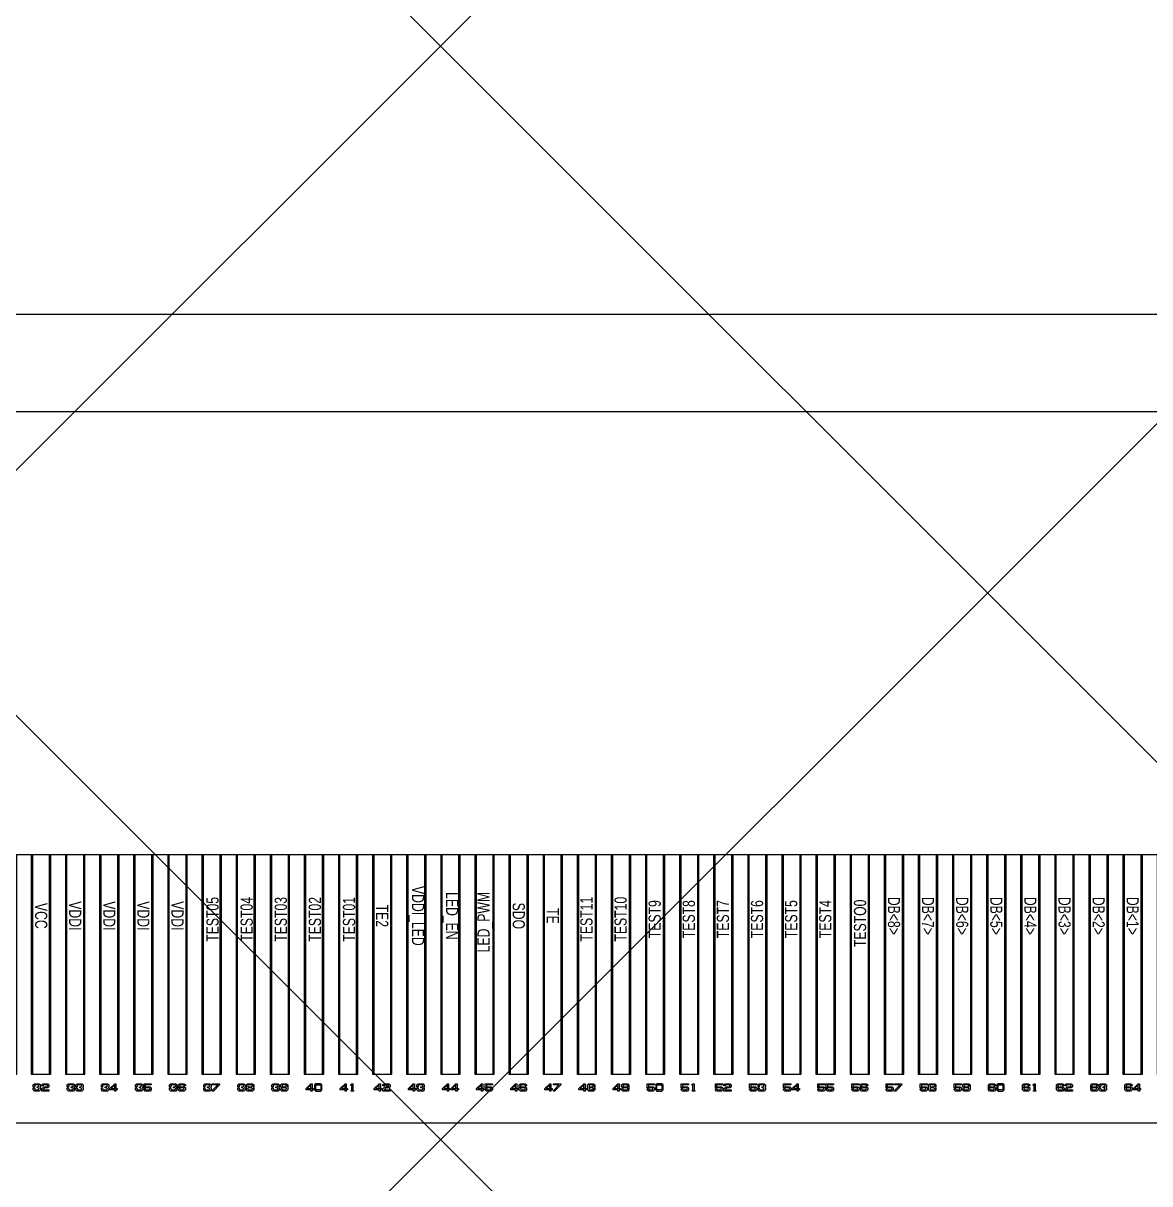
# Model space of a CAD drawing. Header units: millimetres. Extents: x 3586 to 4081, y -4200 to -3856.
# Drawn here: x 3679.31 to 3683.934, y -3998.638 to -3993.873 of the extents above; entities that cross this region are included whole.
import ezdxf

# ---------------------------------------------------------------- set-up
doc = ezdxf.new("R2010")
doc.units = ezdxf.units.MM
for name, color, linetype in [('CF_line.drawing', 12, 'Continuous'), ('CG', 6, 'Continuous'), ('FPC', 30, 'Continuous'), ('L122.drawing', 18, 'Continuous'), ('TFT_line.drawing', 11, 'Continuous')]:
    doc.layers.add(name, color=color, linetype=linetype)
doc.styles.add('W0$254', font='simplex', dxfattribs={"width": 0.75})

# ---------------------------------------------------------------- blocks, each defined once
blk = doc.blocks.new('fpc_pad')
at = {"layer": 'TFT_line.drawing'}
blk.add_lwpolyline([(-40, -450), (40, -450), (40, 450), (-40, 450), (-40, -450)], close=True, dxfattribs=at)
blk = doc.blocks.new('*U35')
at = {"color": 2}
blk.add_lwpolyline([(-0.035, -0.45), (0.035, -0.45), (0.035, 0.45), (-0.035, 0.45)], close=True, dxfattribs=at)
blk = doc.blocks.new('*U36')
at = {"color": 0, "linetype": 'ByBlock', "lineweight": -2, "transparency": 16777216}
for p in [(4.34, 0), (4.48, 0), (4.62, 0), (4.76, 0), (4.9, 0), (5.04, 0), (5.18, 0), (5.32, 0), (5.46, 0), (5.6, 0), (5.74, 0), (5.88, 0), (6.02, 0), (6.16, 0), (6.3, 0), (6.44, 0), (6.58, 0), (6.72, 0), (6.86, 0), (7, 0), (7.14, 0), (7.28, 0), (7.42, 0), (7.56, 0), (7.7, 0), (7.84, 0), (7.98, 0), (8.12, 0), (8.26, 0), (8.4, 0), (8.54, 0), (8.68, 0), (8.82, 0)]:
    blk.add_blockref('*U35', p, dxfattribs=at)
blk = doc.blocks.new('daf')
at = {"color": 6}
blk.add_lwpolyline([(3620.324, -4154.5697), (3665.924, -4154.5697), (3665.924, -4094.3097), (3620.324, -4094.3097)], close=True, dxfattribs=at)
at = {"layer": 'CF_line.drawing', "color": 4}
blk.add_lwpolyline([(3620.024, -4154.9697), (3666.224, -4154.9697), (3666.224, -4094.0097), (3620.024, -4094.0097), (3620.024, -4154.9697)], close=True, dxfattribs=at)
at = {"layer": 'L122.drawing', "color": 4}
for points in [[(3638.1915, -4157.7538), (3638.1915, -4157.7463), (3638.1965, -4157.7463), (3638.1965, -4157.7501), (3638.2002, -4157.7538), (3638.2127, -4157.7538), (3638.2165, -4157.7501), (3638.2127, -4157.7463), (3638.2077, -4157.7463), (3638.2077, -4157.7413), (3638.2127, -4157.7413), (3638.2165, -4157.7376), (3638.2127, -4157.7338), (3638.2002, -4157.7338), (3638.1965, -4157.7376), (3638.1965, -4157.7413), (3638.1915, -4157.7413), (3638.1915, -4157.7338), (3638.1965, -4157.7288), (3638.2165, -4157.7288), (3638.2215, -4157.7338), (3638.2215, -4157.7413), (3638.219, -4157.7438), (3638.2215, -4157.7463), (3638.2215, -4157.7538), (3638.2165, -4157.7588), (3638.1965, -4157.7588), (3638.1915, -4157.7538)], [(3638.2265, -4157.7588), (3638.2265, -4157.7501), (3638.2352, -4157.7413), (3638.2477, -4157.7413), (3638.2515, -4157.7376), (3638.2477, -4157.7338), (3638.2352, -4157.7338), (3638.2315, -4157.7376), (3638.2265, -4157.7376), (3638.2265, -4157.7338), (3638.2315, -4157.7288), (3638.2515, -4157.7288), (3638.2565, -4157.7338), (3638.2565, -4157.7413), (3638.2515, -4157.7463), (3638.239, -4157.7463), (3638.2315, -4157.7538), (3638.2565, -4157.7538), (3638.2565, -4157.7588), (3638.2265, -4157.7588)], [(3638.3315, -4157.7538), (3638.3315, -4157.7463), (3638.3365, -4157.7463), (3638.3365, -4157.7501), (3638.3402, -4157.7538), (3638.3527, -4157.7538), (3638.3565, -4157.7501), (3638.3527, -4157.7463), (3638.3477, -4157.7463), (3638.3477, -4157.7413), (3638.3527, -4157.7413), (3638.3565, -4157.7376), (3638.3527, -4157.7338), (3638.3402, -4157.7338), (3638.3365, -4157.7376), (3638.3365, -4157.7413), (3638.3315, -4157.7413), (3638.3315, -4157.7338), (3638.3365, -4157.7288), (3638.3565, -4157.7288), (3638.3615, -4157.7338), (3638.3615, -4157.7413), (3638.359, -4157.7438), (3638.3615, -4157.7463), (3638.3615, -4157.7538), (3638.3565, -4157.7588), (3638.3365, -4157.7588), (3638.3315, -4157.7538)], [(3638.3665, -4157.7538), (3638.3665, -4157.7463), (3638.3715, -4157.7463), (3638.3715, -4157.7501), (3638.3752, -4157.7538), (3638.3877, -4157.7538), (3638.3915, -4157.7501), (3638.3877, -4157.7463), (3638.3827, -4157.7463), (3638.3827, -4157.7413), (3638.3877, -4157.7413), (3638.3915, -4157.7376), (3638.3877, -4157.7338), (3638.3752, -4157.7338), (3638.3715, -4157.7376), (3638.3715, -4157.7413), (3638.3665, -4157.7413), (3638.3665, -4157.7338), (3638.3715, -4157.7288), (3638.3915, -4157.7288), (3638.3965, -4157.7338), (3638.3965, -4157.7413), (3638.394, -4157.7438), (3638.3965, -4157.7463), (3638.3965, -4157.7538), (3638.3915, -4157.7588), (3638.3715, -4157.7588), (3638.3665, -4157.7538)], [(3638.4715, -4157.7538), (3638.4715, -4157.7463), (3638.4765, -4157.7463), (3638.4765, -4157.7501), (3638.4802, -4157.7538), (3638.4927, -4157.7538), (3638.4965, -4157.7501), (3638.4927, -4157.7463), (3638.4877, -4157.7463), (3638.4877, -4157.7413), (3638.4927, -4157.7413), (3638.4965, -4157.7376), (3638.4927, -4157.7338), (3638.4802, -4157.7338), (3638.4765, -4157.7376), (3638.4765, -4157.7413), (3638.4715, -4157.7413), (3638.4715, -4157.7338), (3638.4765, -4157.7288), (3638.4965, -4157.7288), (3638.5015, -4157.7338), (3638.5015, -4157.7413), (3638.499, -4157.7438), (3638.5015, -4157.7463), (3638.5015, -4157.7538), (3638.4965, -4157.7588), (3638.4765, -4157.7588), (3638.4715, -4157.7538)], [(3638.5065, -4157.7538), (3638.5065, -4157.7488), (3638.5265, -4157.7288), (3638.5315, -4157.7288), (3638.5315, -4157.7488), (3638.5265, -4157.7488), (3638.5265, -4157.7338), (3638.5115, -4157.7488), (3638.5365, -4157.7488), (3638.5365, -4157.7538), (3638.5315, -4157.7538), (3638.5315, -4157.7588), (3638.5265, -4157.7588), (3638.5265, -4157.7538), (3638.5065, -4157.7538)], [(3638.6115, -4157.7538), (3638.6115, -4157.7463), (3638.6165, -4157.7463), (3638.6165, -4157.7501), (3638.6202, -4157.7538), (3638.6327, -4157.7538), (3638.6365, -4157.7501), (3638.6327, -4157.7463), (3638.6277, -4157.7463), (3638.6277, -4157.7413), (3638.6327, -4157.7413), (3638.6365, -4157.7376), (3638.6327, -4157.7338), (3638.6202, -4157.7338), (3638.6165, -4157.7376), (3638.6165, -4157.7413), (3638.6115, -4157.7413), (3638.6115, -4157.7338), (3638.6165, -4157.7288), (3638.6365, -4157.7288), (3638.6415, -4157.7338), (3638.6415, -4157.7413), (3638.639, -4157.7438), (3638.6415, -4157.7463), (3638.6415, -4157.7538), (3638.6365, -4157.7588), (3638.6165, -4157.7588), (3638.6115, -4157.7538)], [(3638.6465, -4157.7538), (3638.6465, -4157.7501), (3638.6515, -4157.7501), (3638.6552, -4157.7538), (3638.6677, -4157.7538), (3638.6715, -4157.7501), (3638.6677, -4157.7463), (3638.6465, -4157.7463), (3638.6465, -4157.7288), (3638.6765, -4157.7288), (3638.6765, -4157.7338), (3638.6515, -4157.7338), (3638.6515, -4157.7413), (3638.6715, -4157.7413), (3638.6765, -4157.7463), (3638.6765, -4157.7538), (3638.6715, -4157.7588), (3638.6515, -4157.7588), (3638.6465, -4157.7538)], [(3638.7515, -4157.7538), (3638.7515, -4157.7463), (3638.7565, -4157.7463), (3638.7565, -4157.7501), (3638.7602, -4157.7538), (3638.7727, -4157.7538), (3638.7765, -4157.7501), (3638.7727, -4157.7463), (3638.7677, -4157.7463), (3638.7677, -4157.7413), (3638.7727, -4157.7413), (3638.7765, -4157.7376), (3638.7727, -4157.7338), (3638.7602, -4157.7338), (3638.7565, -4157.7376), (3638.7565, -4157.7413), (3638.7515, -4157.7413), (3638.7515, -4157.7338), (3638.7565, -4157.7288), (3638.7765, -4157.7288), (3638.7815, -4157.7338), (3638.7815, -4157.7413), (3638.779, -4157.7438), (3638.7815, -4157.7463), (3638.7815, -4157.7538), (3638.7765, -4157.7588), (3638.7565, -4157.7588), (3638.7515, -4157.7538)], [(3638.7865, -4157.7538), (3638.7865, -4157.7338), (3638.7915, -4157.7288), (3638.8115, -4157.7288), (3638.8165, -4157.7338), (3638.8165, -4157.7376), (3638.8115, -4157.7376), (3638.8077, -4157.7338), (3638.7952, -4157.7338), (3638.7915, -4157.7376), (3638.7915, -4157.7501), (3638.7952, -4157.7538), (3638.8077, -4157.7538), (3638.8115, -4157.7501), (3638.8077, -4157.7463), (3638.7915, -4157.7463), (3638.7915, -4157.7413), (3638.8115, -4157.7413), (3638.8165, -4157.7463), (3638.8165, -4157.7538), (3638.8115, -4157.7588), (3638.7915, -4157.7588), (3638.7865, -4157.7538)], [(3638.8915, -4157.7538), (3638.8915, -4157.7463), (3638.8965, -4157.7463), (3638.8965, -4157.7501), (3638.9002, -4157.7538), (3638.9127, -4157.7538), (3638.9165, -4157.7501), (3638.9127, -4157.7463), (3638.9077, -4157.7463), (3638.9077, -4157.7413), (3638.9127, -4157.7413), (3638.9165, -4157.7376), (3638.9127, -4157.7338), (3638.9002, -4157.7338), (3638.8965, -4157.7376), (3638.8965, -4157.7413), (3638.8915, -4157.7413), (3638.8915, -4157.7338), (3638.8965, -4157.7288), (3638.9165, -4157.7288), (3638.9215, -4157.7338), (3638.9215, -4157.7413), (3638.919, -4157.7438), (3638.9215, -4157.7463), (3638.9215, -4157.7538), (3638.9165, -4157.7588), (3638.8965, -4157.7588), (3638.8915, -4157.7538)], [(3638.9265, -4157.7588), (3638.9265, -4157.7563), (3638.949, -4157.7338), (3638.9265, -4157.7338), (3638.9265, -4157.7288), (3638.9565, -4157.7288), (3638.9565, -4157.7338), (3638.9315, -4157.7588), (3638.9265, -4157.7588)], [(3639.0315, -4157.7538), (3639.0315, -4157.7463), (3639.0365, -4157.7463), (3639.0365, -4157.7501), (3639.0402, -4157.7538), (3639.0527, -4157.7538), (3639.0565, -4157.7501), (3639.0527, -4157.7463), (3639.0477, -4157.7463), (3639.0477, -4157.7413), (3639.0527, -4157.7413), (3639.0565, -4157.7376), (3639.0527, -4157.7338), (3639.0402, -4157.7338), (3639.0365, -4157.7376), (3639.0365, -4157.7413), (3639.0315, -4157.7413), (3639.0315, -4157.7338), (3639.0365, -4157.7288), (3639.0565, -4157.7288), (3639.0615, -4157.7338), (3639.0615, -4157.7413), (3639.059, -4157.7438), (3639.0615, -4157.7463), (3639.0615, -4157.7538), (3639.0565, -4157.7588), (3639.0365, -4157.7588), (3639.0315, -4157.7538)], [(3639.0665, -4157.7538), (3639.0665, -4157.7463), (3639.069, -4157.7438), (3639.0665, -4157.7413), (3639.0665, -4157.7338), (3639.0715, -4157.7288), (3639.0915, -4157.7288), (3639.0965, -4157.7338), (3639.0965, -4157.7376), (3639.0915, -4157.7376), (3639.0877, -4157.7338), (3639.0752, -4157.7338), (3639.0715, -4157.7376), (3639.0752, -4157.7413), (3639.0877, -4157.7413), (3639.0915, -4157.7376), (3639.0965, -4157.7376), (3639.0965, -4157.7413), (3639.094, -4157.7438), (3639.0965, -4157.7463), (3639.0965, -4157.7501), (3639.0915, -4157.7501), (3639.0877, -4157.7463), (3639.0752, -4157.7463), (3639.0715, -4157.7501), (3639.0752, -4157.7538), (3639.0877, -4157.7538), (3639.0915, -4157.7501), (3639.0965, -4157.7501), (3639.0965, -4157.7538), (3639.0915, -4157.7588), (3639.0715, -4157.7588), (3639.0665, -4157.7538)], [(3639.1715, -4157.7538), (3639.1715, -4157.7463), (3639.1765, -4157.7463), (3639.1765, -4157.7501), (3639.1802, -4157.7538), (3639.1927, -4157.7538), (3639.1965, -4157.7501), (3639.1927, -4157.7463), (3639.1877, -4157.7463), (3639.1877, -4157.7413), (3639.1927, -4157.7413), (3639.1965, -4157.7376), (3639.1927, -4157.7338), (3639.1802, -4157.7338), (3639.1765, -4157.7376), (3639.1765, -4157.7413), (3639.1715, -4157.7413), (3639.1715, -4157.7338), (3639.1765, -4157.7288), (3639.1965, -4157.7288), (3639.2015, -4157.7338), (3639.2015, -4157.7413), (3639.199, -4157.7438), (3639.2015, -4157.7463), (3639.2015, -4157.7538), (3639.1965, -4157.7588), (3639.1765, -4157.7588), (3639.1715, -4157.7538)], [(3639.2065, -4157.7538), (3639.2065, -4157.7501), (3639.2115, -4157.7501), (3639.2152, -4157.7538), (3639.2277, -4157.7538), (3639.2315, -4157.7501), (3639.2315, -4157.7463), (3639.2115, -4157.7463), (3639.2065, -4157.7413), (3639.2065, -4157.7338), (3639.2115, -4157.7288), (3639.2315, -4157.7288), (3639.2365, -4157.7338), (3639.2365, -4157.7376), (3639.2315, -4157.7376), (3639.2277, -4157.7338), (3639.2152, -4157.7338), (3639.2115, -4157.7376), (3639.2152, -4157.7413), (3639.2277, -4157.7413), (3639.2315, -4157.7376), (3639.2365, -4157.7376), (3639.2365, -4157.7538), (3639.2315, -4157.7588), (3639.2115, -4157.7588), (3639.2065, -4157.7538)], [(3639.3115, -4157.7538), (3639.3115, -4157.7488), (3639.3315, -4157.7288), (3639.3365, -4157.7288), (3639.3365, -4157.7488), (3639.3315, -4157.7488), (3639.3315, -4157.7338), (3639.3165, -4157.7488), (3639.3415, -4157.7488), (3639.3415, -4157.7538), (3639.3365, -4157.7538), (3639.3365, -4157.7588), (3639.3315, -4157.7588), (3639.3315, -4157.7538), (3639.3115, -4157.7538)], [(3639.3515, -4157.7588), (3639.3715, -4157.7588), (3639.3765, -4157.7538), (3639.3765, -4157.7338), (3639.3715, -4157.7288), (3639.3515, -4157.7288), (3639.3465, -4157.7338), (3639.3465, -4157.7538), (3639.3515, -4157.7588), (3639.3515, -4157.7363), (3639.354, -4157.7338), (3639.369, -4157.7338), (3639.3715, -4157.7363), (3639.3715, -4157.7513), (3639.369, -4157.7538), (3639.354, -4157.7538), (3639.3515, -4157.7513), (3639.3515, -4157.7588)], [(3639.4515, -4157.7538), (3639.4515, -4157.7488), (3639.4715, -4157.7288), (3639.4765, -4157.7288), (3639.4765, -4157.7488), (3639.4715, -4157.7488), (3639.4715, -4157.7338), (3639.4565, -4157.7488), (3639.4815, -4157.7488), (3639.4815, -4157.7538), (3639.4765, -4157.7538), (3639.4765, -4157.7588), (3639.4715, -4157.7588), (3639.4715, -4157.7538), (3639.4515, -4157.7538)], [(3639.494, -4157.7338), (3639.499, -4157.7288), (3639.504, -4157.7288), (3639.504, -4157.7563), (3639.5065, -4157.7563), (3639.5065, -4157.7588), (3639.4965, -4157.7588), (3639.4965, -4157.7563), (3639.499, -4157.7563), (3639.499, -4157.7338), (3639.4965, -4157.7363), (3639.494, -4157.7338)], [(3639.5915, -4157.7538), (3639.5915, -4157.7488), (3639.6115, -4157.7288), (3639.6165, -4157.7288), (3639.6165, -4157.7488), (3639.6115, -4157.7488), (3639.6115, -4157.7338), (3639.5965, -4157.7488), (3639.6215, -4157.7488), (3639.6215, -4157.7538), (3639.6165, -4157.7538), (3639.6165, -4157.7588), (3639.6115, -4157.7588), (3639.6115, -4157.7538), (3639.5915, -4157.7538)], [(3639.6265, -4157.7588), (3639.6265, -4157.7501), (3639.6352, -4157.7413), (3639.6477, -4157.7413), (3639.6515, -4157.7376), (3639.6477, -4157.7338), (3639.6352, -4157.7338), (3639.6315, -4157.7376), (3639.6265, -4157.7376), (3639.6265, -4157.7338), (3639.6315, -4157.7288), (3639.6515, -4157.7288), (3639.6565, -4157.7338), (3639.6565, -4157.7413), (3639.6515, -4157.7463), (3639.639, -4157.7463), (3639.6315, -4157.7538), (3639.6565, -4157.7538), (3639.6565, -4157.7588), (3639.6265, -4157.7588)], [(3639.7315, -4157.7538), (3639.7315, -4157.7488), (3639.7515, -4157.7288), (3639.7565, -4157.7288), (3639.7565, -4157.7488), (3639.7515, -4157.7488), (3639.7515, -4157.7338), (3639.7365, -4157.7488), (3639.7615, -4157.7488), (3639.7615, -4157.7538), (3639.7565, -4157.7538), (3639.7565, -4157.7588), (3639.7515, -4157.7588), (3639.7515, -4157.7538), (3639.7315, -4157.7538)], [(3639.7665, -4157.7538), (3639.7665, -4157.7463), (3639.7715, -4157.7463), (3639.7715, -4157.7501), (3639.7752, -4157.7538), (3639.7877, -4157.7538), (3639.7915, -4157.7501), (3639.7877, -4157.7463), (3639.7827, -4157.7463), (3639.7827, -4157.7413), (3639.7877, -4157.7413), (3639.7915, -4157.7376), (3639.7877, -4157.7338), (3639.7752, -4157.7338), (3639.7715, -4157.7376), (3639.7715, -4157.7413), (3639.7665, -4157.7413), (3639.7665, -4157.7338), (3639.7715, -4157.7288), (3639.7915, -4157.7288), (3639.7965, -4157.7338), (3639.7965, -4157.7413), (3639.794, -4157.7438), (3639.7965, -4157.7463), (3639.7965, -4157.7538), (3639.7915, -4157.7588), (3639.7715, -4157.7588), (3639.7665, -4157.7538)], [(3639.8715, -4157.7538), (3639.8715, -4157.7488), (3639.8915, -4157.7288), (3639.8965, -4157.7288), (3639.8965, -4157.7488), (3639.8915, -4157.7488), (3639.8915, -4157.7338), (3639.8765, -4157.7488), (3639.9015, -4157.7488), (3639.9015, -4157.7538), (3639.8965, -4157.7538), (3639.8965, -4157.7588), (3639.8915, -4157.7588), (3639.8915, -4157.7538), (3639.8715, -4157.7538)], [(3639.9065, -4157.7538), (3639.9065, -4157.7488), (3639.9265, -4157.7288), (3639.9315, -4157.7288), (3639.9315, -4157.7488), (3639.9265, -4157.7488), (3639.9265, -4157.7338), (3639.9115, -4157.7488), (3639.9365, -4157.7488), (3639.9365, -4157.7538), (3639.9315, -4157.7538), (3639.9315, -4157.7588), (3639.9265, -4157.7588), (3639.9265, -4157.7538), (3639.9065, -4157.7538)], [(3640.0115, -4157.7538), (3640.0115, -4157.7488), (3640.0315, -4157.7288), (3640.0365, -4157.7288), (3640.0365, -4157.7488), (3640.0315, -4157.7488), (3640.0315, -4157.7338), (3640.0165, -4157.7488), (3640.0415, -4157.7488), (3640.0415, -4157.7538), (3640.0365, -4157.7538), (3640.0365, -4157.7588), (3640.0315, -4157.7588), (3640.0315, -4157.7538), (3640.0115, -4157.7538)], [(3640.0465, -4157.7538), (3640.0465, -4157.7501), (3640.0515, -4157.7501), (3640.0552, -4157.7538), (3640.0677, -4157.7538), (3640.0715, -4157.7501), (3640.0677, -4157.7463), (3640.0465, -4157.7463), (3640.0465, -4157.7288), (3640.0765, -4157.7288), (3640.0765, -4157.7338), (3640.0515, -4157.7338), (3640.0515, -4157.7413), (3640.0715, -4157.7413), (3640.0765, -4157.7463), (3640.0765, -4157.7538), (3640.0715, -4157.7588), (3640.0515, -4157.7588), (3640.0465, -4157.7538)], [(3640.1515, -4157.7538), (3640.1515, -4157.7488), (3640.1715, -4157.7288), (3640.1765, -4157.7288), (3640.1765, -4157.7488), (3640.1715, -4157.7488), (3640.1715, -4157.7338), (3640.1565, -4157.7488), (3640.1815, -4157.7488), (3640.1815, -4157.7538), (3640.1765, -4157.7538), (3640.1765, -4157.7588), (3640.1715, -4157.7588), (3640.1715, -4157.7538), (3640.1515, -4157.7538)], [(3640.1865, -4157.7538), (3640.1865, -4157.7338), (3640.1915, -4157.7288), (3640.2115, -4157.7288), (3640.2165, -4157.7338), (3640.2165, -4157.7376), (3640.2115, -4157.7376), (3640.2077, -4157.7338), (3640.1952, -4157.7338), (3640.1915, -4157.7376), (3640.1915, -4157.7501), (3640.1952, -4157.7538), (3640.2077, -4157.7538), (3640.2115, -4157.7501), (3640.2077, -4157.7463), (3640.1915, -4157.7463), (3640.1915, -4157.7413), (3640.2115, -4157.7413), (3640.2165, -4157.7463), (3640.2165, -4157.7538), (3640.2115, -4157.7588), (3640.1915, -4157.7588), (3640.1865, -4157.7538)], [(3640.2915, -4157.7538), (3640.2915, -4157.7488), (3640.3115, -4157.7288), (3640.3165, -4157.7288), (3640.3165, -4157.7488), (3640.3115, -4157.7488), (3640.3115, -4157.7338), (3640.2965, -4157.7488), (3640.3215, -4157.7488), (3640.3215, -4157.7538), (3640.3165, -4157.7538), (3640.3165, -4157.7588), (3640.3115, -4157.7588), (3640.3115, -4157.7538), (3640.2915, -4157.7538)], [(3640.3265, -4157.7588), (3640.3265, -4157.7563), (3640.349, -4157.7338), (3640.3265, -4157.7338), (3640.3265, -4157.7288), (3640.3565, -4157.7288), (3640.3565, -4157.7338), (3640.3315, -4157.7588), (3640.3265, -4157.7588)], [(3640.4315, -4157.7538), (3640.4315, -4157.7488), (3640.4515, -4157.7288), (3640.4565, -4157.7288), (3640.4565, -4157.7488), (3640.4515, -4157.7488), (3640.4515, -4157.7338), (3640.4365, -4157.7488), (3640.4615, -4157.7488), (3640.4615, -4157.7538), (3640.4565, -4157.7538), (3640.4565, -4157.7588), (3640.4515, -4157.7588), (3640.4515, -4157.7538), (3640.4315, -4157.7538)], [(3640.4665, -4157.7538), (3640.4665, -4157.7463), (3640.469, -4157.7438), (3640.4665, -4157.7413), (3640.4665, -4157.7338), (3640.4715, -4157.7288), (3640.4915, -4157.7288), (3640.4965, -4157.7338), (3640.4965, -4157.7376), (3640.4915, -4157.7376), (3640.4877, -4157.7338), (3640.4752, -4157.7338), (3640.4715, -4157.7376), (3640.4752, -4157.7413), (3640.4877, -4157.7413), (3640.4915, -4157.7376), (3640.4965, -4157.7376), (3640.4965, -4157.7413), (3640.494, -4157.7438), (3640.4965, -4157.7463), (3640.4965, -4157.7501), (3640.4915, -4157.7501), (3640.4877, -4157.7463), (3640.4752, -4157.7463), (3640.4715, -4157.7501), (3640.4752, -4157.7538), (3640.4877, -4157.7538), (3640.4915, -4157.7501), (3640.4965, -4157.7501), (3640.4965, -4157.7538), (3640.4915, -4157.7588), (3640.4715, -4157.7588), (3640.4665, -4157.7538)], [(3640.5715, -4157.7538), (3640.5715, -4157.7488), (3640.5915, -4157.7288), (3640.5965, -4157.7288), (3640.5965, -4157.7488), (3640.5915, -4157.7488), (3640.5915, -4157.7338), (3640.5765, -4157.7488), (3640.6015, -4157.7488), (3640.6015, -4157.7538), (3640.5965, -4157.7538), (3640.5965, -4157.7588), (3640.5915, -4157.7588), (3640.5915, -4157.7538), (3640.5715, -4157.7538)], [(3640.6065, -4157.7538), (3640.6065, -4157.7501), (3640.6115, -4157.7501), (3640.6152, -4157.7538), (3640.6277, -4157.7538), (3640.6315, -4157.7501), (3640.6315, -4157.7463), (3640.6115, -4157.7463), (3640.6065, -4157.7413), (3640.6065, -4157.7338), (3640.6115, -4157.7288), (3640.6315, -4157.7288), (3640.6365, -4157.7338), (3640.6365, -4157.7376), (3640.6315, -4157.7376), (3640.6277, -4157.7338), (3640.6152, -4157.7338), (3640.6115, -4157.7376), (3640.6152, -4157.7413), (3640.6277, -4157.7413), (3640.6315, -4157.7376), (3640.6365, -4157.7376), (3640.6365, -4157.7538), (3640.6315, -4157.7588), (3640.6115, -4157.7588), (3640.6065, -4157.7538)], [(3640.7115, -4157.7538), (3640.7115, -4157.7501), (3640.7165, -4157.7501), (3640.7202, -4157.7538), (3640.7327, -4157.7538), (3640.7365, -4157.7501), (3640.7327, -4157.7463), (3640.7115, -4157.7463), (3640.7115, -4157.7288), (3640.7415, -4157.7288), (3640.7415, -4157.7338), (3640.7165, -4157.7338), (3640.7165, -4157.7413), (3640.7365, -4157.7413), (3640.7415, -4157.7463), (3640.7415, -4157.7538), (3640.7365, -4157.7588), (3640.7165, -4157.7588), (3640.7115, -4157.7538)], [(3640.7515, -4157.7588), (3640.7715, -4157.7588), (3640.7765, -4157.7538), (3640.7765, -4157.7338), (3640.7715, -4157.7288), (3640.7515, -4157.7288), (3640.7465, -4157.7338), (3640.7465, -4157.7538), (3640.7515, -4157.7588), (3640.7515, -4157.7363), (3640.754, -4157.7338), (3640.769, -4157.7338), (3640.7715, -4157.7363), (3640.7715, -4157.7513), (3640.769, -4157.7538), (3640.754, -4157.7538), (3640.7515, -4157.7513), (3640.7515, -4157.7588)], [(3640.8515, -4157.7538), (3640.8515, -4157.7501), (3640.8565, -4157.7501), (3640.8602, -4157.7538), (3640.8727, -4157.7538), (3640.8765, -4157.7501), (3640.8727, -4157.7463), (3640.8515, -4157.7463), (3640.8515, -4157.7288), (3640.8815, -4157.7288), (3640.8815, -4157.7338), (3640.8565, -4157.7338), (3640.8565, -4157.7413), (3640.8765, -4157.7413), (3640.8815, -4157.7463), (3640.8815, -4157.7538), (3640.8765, -4157.7588), (3640.8565, -4157.7588), (3640.8515, -4157.7538)], [(3640.894, -4157.7338), (3640.899, -4157.7288), (3640.904, -4157.7288), (3640.904, -4157.7563), (3640.9065, -4157.7563), (3640.9065, -4157.7588), (3640.8965, -4157.7588), (3640.8965, -4157.7563), (3640.899, -4157.7563), (3640.899, -4157.7338), (3640.8965, -4157.7363), (3640.894, -4157.7338)], [(3640.9915, -4157.7538), (3640.9915, -4157.7501), (3640.9965, -4157.7501), (3641.0002, -4157.7538), (3641.0127, -4157.7538), (3641.0165, -4157.7501), (3641.0127, -4157.7463), (3640.9915, -4157.7463), (3640.9915, -4157.7288), (3641.0215, -4157.7288), (3641.0215, -4157.7338), (3640.9965, -4157.7338), (3640.9965, -4157.7413), (3641.0165, -4157.7413), (3641.0215, -4157.7463), (3641.0215, -4157.7538), (3641.0165, -4157.7588), (3640.9965, -4157.7588), (3640.9915, -4157.7538)], [(3641.0265, -4157.7588), (3641.0265, -4157.7501), (3641.0352, -4157.7413), (3641.0477, -4157.7413), (3641.0515, -4157.7376), (3641.0477, -4157.7338), (3641.0352, -4157.7338), (3641.0315, -4157.7376), (3641.0265, -4157.7376), (3641.0265, -4157.7338), (3641.0315, -4157.7288), (3641.0515, -4157.7288), (3641.0565, -4157.7338), (3641.0565, -4157.7413), (3641.0515, -4157.7463), (3641.039, -4157.7463), (3641.0315, -4157.7538), (3641.0565, -4157.7538), (3641.0565, -4157.7588), (3641.0265, -4157.7588)], [(3641.1315, -4157.7538), (3641.1315, -4157.7501), (3641.1365, -4157.7501), (3641.1402, -4157.7538), (3641.1527, -4157.7538), (3641.1565, -4157.7501), (3641.1527, -4157.7463), (3641.1315, -4157.7463), (3641.1315, -4157.7288), (3641.1615, -4157.7288), (3641.1615, -4157.7338), (3641.1365, -4157.7338), (3641.1365, -4157.7413), (3641.1565, -4157.7413), (3641.1615, -4157.7463), (3641.1615, -4157.7538), (3641.1565, -4157.7588), (3641.1365, -4157.7588), (3641.1315, -4157.7538)], [(3641.1665, -4157.7538), (3641.1665, -4157.7463), (3641.1715, -4157.7463), (3641.1715, -4157.7501), (3641.1752, -4157.7538), (3641.1877, -4157.7538), (3641.1915, -4157.7501), (3641.1877, -4157.7463), (3641.1827, -4157.7463), (3641.1827, -4157.7413), (3641.1877, -4157.7413), (3641.1915, -4157.7376), (3641.1877, -4157.7338), (3641.1752, -4157.7338), (3641.1715, -4157.7376), (3641.1715, -4157.7413), (3641.1665, -4157.7413), (3641.1665, -4157.7338), (3641.1715, -4157.7288), (3641.1915, -4157.7288), (3641.1965, -4157.7338), (3641.1965, -4157.7413), (3641.194, -4157.7438), (3641.1965, -4157.7463), (3641.1965, -4157.7538), (3641.1915, -4157.7588), (3641.1715, -4157.7588), (3641.1665, -4157.7538)], [(3641.2715, -4157.7538), (3641.2715, -4157.7501), (3641.2765, -4157.7501), (3641.2802, -4157.7538), (3641.2927, -4157.7538), (3641.2965, -4157.7501), (3641.2927, -4157.7463), (3641.2715, -4157.7463), (3641.2715, -4157.7288), (3641.3015, -4157.7288), (3641.3015, -4157.7338), (3641.2765, -4157.7338), (3641.2765, -4157.7413), (3641.2965, -4157.7413), (3641.3015, -4157.7463), (3641.3015, -4157.7538), (3641.2965, -4157.7588), (3641.2765, -4157.7588), (3641.2715, -4157.7538)], [(3641.3065, -4157.7538), (3641.3065, -4157.7488), (3641.3265, -4157.7288), (3641.3315, -4157.7288), (3641.3315, -4157.7488), (3641.3265, -4157.7488), (3641.3265, -4157.7338), (3641.3115, -4157.7488), (3641.3365, -4157.7488), (3641.3365, -4157.7538), (3641.3315, -4157.7538), (3641.3315, -4157.7588), (3641.3265, -4157.7588), (3641.3265, -4157.7538), (3641.3065, -4157.7538)], [(3641.4115, -4157.7538), (3641.4115, -4157.7501), (3641.4165, -4157.7501), (3641.4202, -4157.7538), (3641.4327, -4157.7538), (3641.4365, -4157.7501), (3641.4327, -4157.7463), (3641.4115, -4157.7463), (3641.4115, -4157.7288), (3641.4415, -4157.7288), (3641.4415, -4157.7338), (3641.4165, -4157.7338), (3641.4165, -4157.7413), (3641.4365, -4157.7413), (3641.4415, -4157.7463), (3641.4415, -4157.7538), (3641.4365, -4157.7588), (3641.4165, -4157.7588), (3641.4115, -4157.7538)], [(3641.4465, -4157.7538), (3641.4465, -4157.7501), (3641.4515, -4157.7501), (3641.4552, -4157.7538), (3641.4677, -4157.7538), (3641.4715, -4157.7501), (3641.4677, -4157.7463), (3641.4465, -4157.7463), (3641.4465, -4157.7288), (3641.4765, -4157.7288), (3641.4765, -4157.7338), (3641.4515, -4157.7338), (3641.4515, -4157.7413), (3641.4715, -4157.7413), (3641.4765, -4157.7463), (3641.4765, -4157.7538), (3641.4715, -4157.7588), (3641.4515, -4157.7588), (3641.4465, -4157.7538)], [(3641.5515, -4157.7538), (3641.5515, -4157.7501), (3641.5565, -4157.7501), (3641.5602, -4157.7538), (3641.5727, -4157.7538), (3641.5765, -4157.7501), (3641.5727, -4157.7463), (3641.5515, -4157.7463), (3641.5515, -4157.7288), (3641.5815, -4157.7288), (3641.5815, -4157.7338), (3641.5565, -4157.7338), (3641.5565, -4157.7413), (3641.5765, -4157.7413), (3641.5815, -4157.7463), (3641.5815, -4157.7538), (3641.5765, -4157.7588), (3641.5565, -4157.7588), (3641.5515, -4157.7538)], [(3641.5865, -4157.7538), (3641.5865, -4157.7338), (3641.5915, -4157.7288), (3641.6115, -4157.7288), (3641.6165, -4157.7338), (3641.6165, -4157.7376), (3641.6115, -4157.7376), (3641.6077, -4157.7338), (3641.5952, -4157.7338), (3641.5915, -4157.7376), (3641.5915, -4157.7501), (3641.5952, -4157.7538), (3641.6077, -4157.7538), (3641.6115, -4157.7501), (3641.6077, -4157.7463), (3641.5915, -4157.7463), (3641.5915, -4157.7413), (3641.6115, -4157.7413), (3641.6165, -4157.7463), (3641.6165, -4157.7538), (3641.6115, -4157.7588), (3641.5915, -4157.7588), (3641.5865, -4157.7538)], [(3641.6915, -4157.7538), (3641.6915, -4157.7501), (3641.6965, -4157.7501), (3641.7002, -4157.7538), (3641.7127, -4157.7538), (3641.7165, -4157.7501), (3641.7127, -4157.7463), (3641.6915, -4157.7463), (3641.6915, -4157.7288), (3641.7215, -4157.7288), (3641.7215, -4157.7338), (3641.6965, -4157.7338), (3641.6965, -4157.7413), (3641.7165, -4157.7413), (3641.7215, -4157.7463), (3641.7215, -4157.7538), (3641.7165, -4157.7588), (3641.6965, -4157.7588), (3641.6915, -4157.7538)], [(3641.7265, -4157.7588), (3641.7265, -4157.7563), (3641.749, -4157.7338), (3641.7265, -4157.7338), (3641.7265, -4157.7288), (3641.7565, -4157.7288), (3641.7565, -4157.7338), (3641.7315, -4157.7588), (3641.7265, -4157.7588)], [(3641.8315, -4157.7538), (3641.8315, -4157.7501), (3641.8365, -4157.7501), (3641.8402, -4157.7538), (3641.8527, -4157.7538), (3641.8565, -4157.7501), (3641.8527, -4157.7463), (3641.8315, -4157.7463), (3641.8315, -4157.7288), (3641.8615, -4157.7288), (3641.8615, -4157.7338), (3641.8365, -4157.7338), (3641.8365, -4157.7413), (3641.8565, -4157.7413), (3641.8615, -4157.7463), (3641.8615, -4157.7538), (3641.8565, -4157.7588), (3641.8365, -4157.7588), (3641.8315, -4157.7538)], [(3641.8665, -4157.7538), (3641.8665, -4157.7463), (3641.869, -4157.7438), (3641.8665, -4157.7413), (3641.8665, -4157.7338), (3641.8715, -4157.7288), (3641.8915, -4157.7288), (3641.8965, -4157.7338), (3641.8965, -4157.7376), (3641.8915, -4157.7376), (3641.8877, -4157.7338), (3641.8752, -4157.7338), (3641.8715, -4157.7376), (3641.8752, -4157.7413), (3641.8877, -4157.7413), (3641.8915, -4157.7376), (3641.8965, -4157.7376), (3641.8965, -4157.7413), (3641.894, -4157.7438), (3641.8965, -4157.7463), (3641.8965, -4157.7501), (3641.8915, -4157.7501), (3641.8877, -4157.7463), (3641.8752, -4157.7463), (3641.8715, -4157.7501), (3641.8752, -4157.7538), (3641.8877, -4157.7538), (3641.8915, -4157.7501), (3641.8965, -4157.7501), (3641.8965, -4157.7538), (3641.8915, -4157.7588), (3641.8715, -4157.7588), (3641.8665, -4157.7538)], [(3641.9715, -4157.7538), (3641.9715, -4157.7501), (3641.9765, -4157.7501), (3641.9802, -4157.7538), (3641.9927, -4157.7538), (3641.9965, -4157.7501), (3641.9927, -4157.7463), (3641.9715, -4157.7463), (3641.9715, -4157.7288), (3642.0015, -4157.7288), (3642.0015, -4157.7338), (3641.9765, -4157.7338), (3641.9765, -4157.7413), (3641.9965, -4157.7413), (3642.0015, -4157.7463), (3642.0015, -4157.7538), (3641.9965, -4157.7588), (3641.9765, -4157.7588), (3641.9715, -4157.7538)], [(3642.0065, -4157.7538), (3642.0065, -4157.7501), (3642.0115, -4157.7501), (3642.0152, -4157.7538), (3642.0277, -4157.7538), (3642.0315, -4157.7501), (3642.0315, -4157.7463), (3642.0115, -4157.7463), (3642.0065, -4157.7413), (3642.0065, -4157.7338), (3642.0115, -4157.7288), (3642.0315, -4157.7288), (3642.0365, -4157.7338), (3642.0365, -4157.7376), (3642.0315, -4157.7376), (3642.0277, -4157.7338), (3642.0152, -4157.7338), (3642.0115, -4157.7376), (3642.0152, -4157.7413), (3642.0277, -4157.7413), (3642.0315, -4157.7376), (3642.0365, -4157.7376), (3642.0365, -4157.7538), (3642.0315, -4157.7588), (3642.0115, -4157.7588), (3642.0065, -4157.7538)], [(3642.1115, -4157.7538), (3642.1115, -4157.7338), (3642.1165, -4157.7288), (3642.1365, -4157.7288), (3642.1415, -4157.7338), (3642.1415, -4157.7376), (3642.1365, -4157.7376), (3642.1327, -4157.7338), (3642.1202, -4157.7338), (3642.1165, -4157.7376), (3642.1165, -4157.7501), (3642.1202, -4157.7538), (3642.1327, -4157.7538), (3642.1365, -4157.7501), (3642.1327, -4157.7463), (3642.1165, -4157.7463), (3642.1165, -4157.7413), (3642.1365, -4157.7413), (3642.1415, -4157.7463), (3642.1415, -4157.7538), (3642.1365, -4157.7588), (3642.1165, -4157.7588), (3642.1115, -4157.7538)], [(3642.1515, -4157.7588), (3642.1715, -4157.7588), (3642.1765, -4157.7538), (3642.1765, -4157.7338), (3642.1715, -4157.7288), (3642.1515, -4157.7288), (3642.1465, -4157.7338), (3642.1465, -4157.7538), (3642.1515, -4157.7588), (3642.1515, -4157.7363), (3642.154, -4157.7338), (3642.169, -4157.7338), (3642.1715, -4157.7363), (3642.1715, -4157.7513), (3642.169, -4157.7538), (3642.154, -4157.7538), (3642.1515, -4157.7513), (3642.1515, -4157.7588)], [(3642.2515, -4157.7538), (3642.2515, -4157.7338), (3642.2565, -4157.7288), (3642.2765, -4157.7288), (3642.2815, -4157.7338), (3642.2815, -4157.7376), (3642.2765, -4157.7376), (3642.2727, -4157.7338), (3642.2602, -4157.7338), (3642.2565, -4157.7376), (3642.2565, -4157.7501), (3642.2602, -4157.7538), (3642.2727, -4157.7538), (3642.2765, -4157.7501), (3642.2727, -4157.7463), (3642.2565, -4157.7463), (3642.2565, -4157.7413), (3642.2765, -4157.7413), (3642.2815, -4157.7463), (3642.2815, -4157.7538), (3642.2765, -4157.7588), (3642.2565, -4157.7588), (3642.2515, -4157.7538)], [(3642.294, -4157.7338), (3642.299, -4157.7288), (3642.304, -4157.7288), (3642.304, -4157.7563), (3642.3065, -4157.7563), (3642.3065, -4157.7588), (3642.2965, -4157.7588), (3642.2965, -4157.7563), (3642.299, -4157.7563), (3642.299, -4157.7338), (3642.2965, -4157.7363), (3642.294, -4157.7338)], [(3642.3915, -4157.7538), (3642.3915, -4157.7338), (3642.3965, -4157.7288), (3642.4165, -4157.7288), (3642.4215, -4157.7338), (3642.4215, -4157.7376), (3642.4165, -4157.7376), (3642.4127, -4157.7338), (3642.4002, -4157.7338), (3642.3965, -4157.7376), (3642.3965, -4157.7501), (3642.4002, -4157.7538), (3642.4127, -4157.7538), (3642.4165, -4157.7501), (3642.4127, -4157.7463), (3642.3965, -4157.7463), (3642.3965, -4157.7413), (3642.4165, -4157.7413), (3642.4215, -4157.7463), (3642.4215, -4157.7538), (3642.4165, -4157.7588), (3642.3965, -4157.7588), (3642.3915, -4157.7538)], [(3642.4265, -4157.7588), (3642.4265, -4157.7501), (3642.4352, -4157.7413), (3642.4477, -4157.7413), (3642.4515, -4157.7376), (3642.4477, -4157.7338), (3642.4352, -4157.7338), (3642.4315, -4157.7376), (3642.4265, -4157.7376), (3642.4265, -4157.7338), (3642.4315, -4157.7288), (3642.4515, -4157.7288), (3642.4565, -4157.7338), (3642.4565, -4157.7413), (3642.4515, -4157.7463), (3642.439, -4157.7463), (3642.4315, -4157.7538), (3642.4565, -4157.7538), (3642.4565, -4157.7588), (3642.4265, -4157.7588)], [(3642.5315, -4157.7538), (3642.5315, -4157.7338), (3642.5365, -4157.7288), (3642.5565, -4157.7288), (3642.5615, -4157.7338), (3642.5615, -4157.7376), (3642.5565, -4157.7376), (3642.5527, -4157.7338), (3642.5402, -4157.7338), (3642.5365, -4157.7376), (3642.5365, -4157.7501), (3642.5402, -4157.7538), (3642.5527, -4157.7538), (3642.5565, -4157.7501), (3642.5527, -4157.7463), (3642.5365, -4157.7463), (3642.5365, -4157.7413), (3642.5565, -4157.7413), (3642.5615, -4157.7463), (3642.5615, -4157.7538), (3642.5565, -4157.7588), (3642.5365, -4157.7588), (3642.5315, -4157.7538)], [(3642.5665, -4157.7538), (3642.5665, -4157.7463), (3642.5715, -4157.7463), (3642.5715, -4157.7501), (3642.5752, -4157.7538), (3642.5877, -4157.7538), (3642.5915, -4157.7501), (3642.5877, -4157.7463), (3642.5827, -4157.7463), (3642.5827, -4157.7413), (3642.5877, -4157.7413), (3642.5915, -4157.7376), (3642.5877, -4157.7338), (3642.5752, -4157.7338), (3642.5715, -4157.7376), (3642.5715, -4157.7413), (3642.5665, -4157.7413), (3642.5665, -4157.7338), (3642.5715, -4157.7288), (3642.5915, -4157.7288), (3642.5965, -4157.7338), (3642.5965, -4157.7413), (3642.594, -4157.7438), (3642.5965, -4157.7463), (3642.5965, -4157.7538), (3642.5915, -4157.7588), (3642.5715, -4157.7588), (3642.5665, -4157.7538)], [(3642.6715, -4157.7538), (3642.6715, -4157.7338), (3642.6765, -4157.7288), (3642.6965, -4157.7288), (3642.7015, -4157.7338), (3642.7015, -4157.7376), (3642.6965, -4157.7376), (3642.6927, -4157.7338), (3642.6802, -4157.7338), (3642.6765, -4157.7376), (3642.6765, -4157.7501), (3642.6802, -4157.7538), (3642.6927, -4157.7538), (3642.6965, -4157.7501), (3642.6927, -4157.7463), (3642.6765, -4157.7463), (3642.6765, -4157.7413), (3642.6965, -4157.7413), (3642.7015, -4157.7463), (3642.7015, -4157.7538), (3642.6965, -4157.7588), (3642.6765, -4157.7588), (3642.6715, -4157.7538)], [(3642.7065, -4157.7538), (3642.7065, -4157.7488), (3642.7265, -4157.7288), (3642.7315, -4157.7288), (3642.7315, -4157.7488), (3642.7265, -4157.7488), (3642.7265, -4157.7338), (3642.7115, -4157.7488), (3642.7365, -4157.7488), (3642.7365, -4157.7538), (3642.7315, -4157.7538), (3642.7315, -4157.7588), (3642.7265, -4157.7588), (3642.7265, -4157.7538), (3642.7065, -4157.7538)]]:
    blk.add_lwpolyline(points, close=True, dxfattribs=at)
at = {"layer": 'TFT_line.drawing', "color": 4}
blk.add_lwpolyline([(3620.024, -4157.8897), (3666.224, -4157.8897), (3666.224, -4094.0097), (3620.024, -4094.0097), (3620.024, -4157.8897)], close=True, dxfattribs=at)
at = {"color": 30}
blk.add_blockref('*U36', (3633.884, -4157.2397), dxfattribs=at)
at = {"color": 4, "xscale": 0.001, "yscale": 0.001, "zscale": 0.001, "row_count": 1, "column_count": 128, "row_spacing": 0.901, "column_spacing": 0.14}
blk.add_blockref('fpc_pad', (3634.304, -4157.2397), dxfattribs=at)
at = {"layer": 'L122.drawing', "color": 4, "char_height": 0.05, "attachment_point": 5, "style": 'W0$254'}
for s, insert, width, rotation in [('{\\froman|b0|i0|c0|p49;VDDI_LED}', (3639.764, -4157.0397), 0.36191, 270), ('{\\froman|b0|i0|c0|p49;LED_EN}', (3639.904, -4157.0397), 0.28811, 270), ('{\\ffixed|b0|i0|c0|p49;LED_PWM}', (3640.047, -4157.0654), 0.35239, 90), ('{\\froman|b0|i0|c0|p49;VCC}', (3638.224, -4157.0397), 0.14763, 270), ('{\\froman|b0|i0|c0|p49;VDDI}', (3638.364, -4157.0397), 0.17858, 270), ('{\\froman|b0|i0|c0|p49;VDDI}', (3638.504, -4157.0397), 0.17858, 270), ('{\\froman|b0|i0|c0|p49;VDDI}', (3638.644, -4157.0397), 0.17858, 270), ('{\\froman|b0|i0|c0|p49;VDDI}', (3638.784, -4157.0397), 0.17858, 270), ('{\\ffixed|b0|i0|c0|p49;TEST05}', (3638.9281, -4157.0541), 0.28334, 90), ('{\\ffixed|b0|i0|c0|p49;TEST04}', (3639.0681, -4157.0541), 0.28334, 90), ('{\\ffixed|b0|i0|c0|p49;TEST03}', (3639.2081, -4157.0541), 0.28334, 90), ('{\\ffixed|b0|i0|c0|p49;TEST02}', (3639.3481, -4157.0541), 0.28334, 90), ('{\\ffixed|b0|i0|c0|p49;TEST01}', (3639.4881, -4157.0541), 0.28334, 90), ('{\\froman|b0|i0|c0|p49;TE2}', (3639.624, -4157.0397), 0.14287, 270), ('{\\froman|b0|i0|c0|p49;SDO}', (3640.184, -4157.0397), 0.15239, 270), ('{\\ffixed|b0|i0|c0|p49;TEST11}', (3640.4626, -4157.0533), 0.28334, 90), ('{\\ffixed|b0|i0|c0|p49;TEST10}', (3640.6026, -4157.0533), 0.28334, 90), ('{\\ffixed|b0|i0|c0|p49;TEST9}', (3640.7426, -4157.0533), 0.23572, 90), ('{\\ffixed|b0|i0|c0|p49;TEST8}', (3640.8826, -4157.0533), 0.23572, 90), ('{\\ffixed|b0|i0|c0|p49;TEST7}', (3641.0226, -4157.0533), 0.23572, 90), ('{\\ffixed|b0|i0|c0|p49;TEST6}', (3641.1626, -4157.0533), 0.23572, 90), ('{\\ffixed|b0|i0|c0|p49;TEST5}', (3641.3026, -4157.0533), 0.23572, 90), ('{\\ffixed|b0|i0|c0|p49;TEST4}', (3641.4426, -4157.0533), 0.23572, 90), ('{\\ffixed|b0|i0|c0|p49;TESTO0}', (3641.5852, -4157.0704), 0.28811, 90), ('{\\froman|b0|i0|c0|p49;DB<8>}', (3641.724, -4157.0397), 0.26668, 270), ('{\\froman|b0|i0|c0|p49;DB<7>}', (3641.864, -4157.0397), 0.26668, 270), ('{\\froman|b0|i0|c0|p49;DB<6>}', (3642.004, -4157.0397), 0.26668, 270), ('{\\froman|b0|i0|c0|p49;DB<5>}', (3642.144, -4157.0397), 0.26668, 270), ('{\\froman|b0|i0|c0|p49;DB<4>}', (3642.284, -4157.0397), 0.26668, 270), ('{\\froman|b0|i0|c0|p49;DB<3>}', (3642.424, -4157.0397), 0.26668, 270), ('{\\froman|b0|i0|c0|p49;DB<2>}', (3642.564, -4157.0397), 0.26668, 270), ('{\\froman|b0|i0|c0|p49;DB<1>}', (3642.704, -4157.0397), 0.26668, 270), ('{\\froman|b0|i0|c0|p49;TE}', (3640.324, -4157.0397), 0.09525, 270)]:
    blk.add_mtext(s, dxfattribs=dict(at, insert=insert, width=width, rotation=rotation))

msp = doc.modelspace()

# ---------------------------------------------------------------- hatches: boundary and pattern name
at = {"layer": 'CG', "true_color": 0x000000}
h = msp.add_hatch(dxfattribs=at)
h.set_pattern_fill('ANSI37,_O', color=18)
h.set_pattern_definition([(45, (-717.0598, 0), (-2.245064, 2.245064), []), (135, (-717.0598, 0), (-2.245064, -2.245064), [])])
h.paths.add_polyline_path([(3662.4337, -3935.6577), (3706.1337, -3935.6577), (3706.1337, -3993.7577), (3662.4337, -3993.7577)], flags=16)
edge = h.paths.add_edge_path()
edge.add_line((3656.9337, -3925.7677), (3711.6337, -3925.7677))
edge.add_arc((3711.6337, -3928.7677), 3, 0, 90, ccw=False)
edge.add_line((3714.6337, -3928.7677), (3714.6337, -4000.6477))
edge.add_arc((3711.6337, -4000.6477), 3, -90, 0, ccw=False)
edge.add_line((3711.6337, -4003.6477), (3656.9337, -4003.6477))
edge.add_arc((3656.9337, -4000.6477), 3, 180, 270, ccw=False)
edge.add_line((3653.9337, -4000.6477), (3653.9337, -3928.7677))
edge.add_arc((3656.9337, -3928.7677), 3, 90, 180, ccw=False)

# ---------------------------------------------------------------- linework, layer by layer
at = {"layer": 'FPC'}
msp.add_lwpolyline([(3673.6407, -4012.936, 0.414214), (3674.6407, -4013.936), (3677.0362, -4013.936), (3677.0362, -4013.936, -0.414214), (3678.0362, -4014.936), (3678.0362, -4072.5077, 0.414214), (3678.2362, -4072.7077), (3690.3362, -4072.7077, 0.414214), (3690.5362, -4072.5077), (3690.5362, -4014.936, -0.414214), (3691.5362, -4013.936), (3702.9487, -4013.936, 0.414214), (3704.9487, -4011.936), (3704.9487, -4007.5777, 0.414214), (3702.9487, -4005.5777), (3695.9207, -4005.5777, -0.414214), (3694.9207, -4004.5777), (3694.9207, -3997.2877), (3673.6407, -3997.2877), (3673.6407, -4012.936)], format="xyb", dxfattribs=at)

# ---------------------------------------------------------------- block references
msp.add_blockref('daf', (41.1597, 159.502), dxfattribs=at)

doc.saveas('drawing.dxf')
